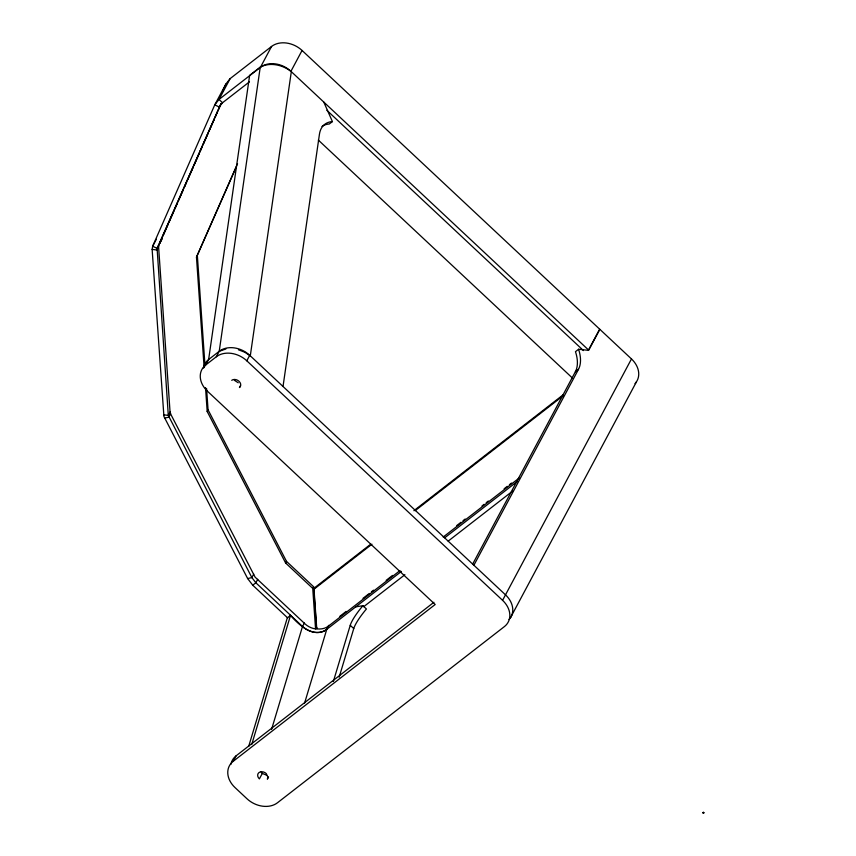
<?xml version="1.0" encoding="UTF-8"?>
<svg xmlns="http://www.w3.org/2000/svg" width="856" height="856" viewBox="0 0 856 856"><rect width="100%" height="100%" fill="white"/><g stroke="black" fill="none" stroke-linecap="round" stroke-linejoin="round"><path stroke-width="1.28" d="M287.744 617.989L252.745 585.204L247.651 578.57L163.924 416.465L152.133 249.385L152.657 246.239L214.76 104.86L225.898 84.016L230.157 78.602L271.566 46.449A22.631 17.537 28.1 0 1 302.061 50.461L599.66 329.153L588.532 349.997L290.933 71.305A22.631 17.537 28.1 0 0 260.438 67.303L219.018 99.446L214.76 104.86L219.2 106.979L222.539 102.741L249.449 81.844M472.651 564.125L575.35 371.793A34.443 20.565 52.2 0 0 575.467 351.688L578.581 349.259L588.618 350.361L599.853 329.325L631.471 358.942L502.579 600.323A22.631 17.537 28.1 0 1 504.398 626.592L277.472 802.768A22.631 17.537 28.1 0 1 246.977 798.755L235.026 787.573A22.631 17.537 28.1 0 1 233.207 761.305L435.19 604.497L207.516 391.278A22.631 17.537 28.1 0 1 205.697 365.009L216.29 356.781L219.222 351.302L260.245 67.121C270.175 61.878 282.865 64.885 291.318 71.658L250.294 355.839L244.752 352.212L238.471 349.783M283.026 386.495L319.438 134.253A34.443 20.565 52.2 0 1 332.417 121.584L323.761 102.046M248.668 746.443L287.306 617.861L290.526 615.357C298.616 624.709 313.66 638.929 326.746 629.374L304.554 703.204M251.718 744.517L290.526 615.357M271.598 729.323L302.478 626.549L304.394 623.029M333.337 681.547L350.243 625.287A34.443 7.126 -46.9 0 1 362.901 605.706L366.411 608.99A34.443 7.126 -46.9 0 0 353.753 628.572L339.158 677.16M222.688 91.325L225.898 84.016M220.998 103.608L158.521 245.822L170.119 412.999L255.099 577.137L305.025 623.885A15.248 11.824 28.1 0 0 315.554 628.903L316.431 627.255L313.617 586.767L286.503 561.375L208.061 409.853L206.585 388.56M159.933 242.965L162.062 238.096M163.132 235.668L167.936 224.732M169.006 222.303L173.811 211.357M174.881 208.928L177.556 202.851M178.615 200.422L183.43 189.476M184.489 187.047L186.629 182.189M187.699 179.76L193.039 167.605M194.109 165.176L198.913 154.23M199.983 151.801L202.112 146.943M203.182 144.504L207.987 133.568M209.057 131.139L214.396 118.984M215.466 116.555L217.595 111.687M218.665 109.258L220.27 105.609M204.135 367.599L196.473 257.175L237.529 163.71M196.473 257.175L236.277 166.92M703.247 812.355L703.429 813.168L703.514 812.462M510.497 617.711L636.457 381.808M230.157 78.602L219.018 99.446L222.539 102.741M221.062 103.501L157.097 248.347L168.3 415.406L251.867 577.586L255.858 582.786L302.532 626.496A17.709 13.728 28.1 0 0 326.404 629.631L401.389 571.423M156.37 239.284L152.657 246.239L157.097 248.347L158.949 244.88M159.569 243.714L162.041 239.081M158.681 246.528L156.819 249.995L152.133 249.385M260.438 67.303L271.566 46.449M290.933 71.305L302.061 50.461M170.162 411.929L168.3 415.406L163.614 414.786M170.665 413.683L168.814 417.161L164.587 418.135M205.697 365.009L208.629 359.531L249.642 75.349L260.245 67.121M315.554 628.903L312.74 588.404L285.626 563.013L207.184 411.501L208.061 409.853M216.29 356.781A22.631 17.537 28.1 0 1 246.796 360.793L249.727 355.304L505.511 594.845A22.631 17.537 28.1 0 1 509.063 619.53M240.429 385.724L239.455 387.554A5.414 4.194 28.1 0 0 239.017 381.273A5.414 4.194 28.1 0 0 231.719 380.31M253.729 574.119L251.867 577.586L247.651 578.57M257.709 579.309L255.858 582.786L252.745 585.204M285.626 563.013L286.503 561.375M312.74 588.404L313.617 586.767M400.03 570.556L328.404 626.153A17.709 13.728 28.1 0 1 316.763 628.85L314.013 589.185L314.89 587.537L370.702 544.213M233.207 761.305L236.128 755.816L433.917 602.282M316.763 628.85L317.202 628.026M326.404 629.631L328.265 626.164M328.404 626.153L328.843 625.329M260.984 771.566A5.414 4.194 28.1 0 0 262.321 773.407L259.389 778.885A5.414 4.194 28.1 0 1 258.951 772.604A5.414 4.194 28.1 0 1 266.248 773.567L267.981 777.398L267.35 779.163L268.559 776.927M473.892 565.228L578.463 369.375A34.443 20.565 52.2 0 0 578.581 349.259M703.15 812.868L703.589 812.708M703.793 812.911L703.343 812.301M332.417 121.584L329.293 124.002A34.443 20.565 52.2 0 0 321.995 126.463M225.877 348.981L219.222 351.302L208.629 359.531A22.631 17.537 28.1 0 0 203.418 368.037M575.35 371.793L578.463 369.375M413.887 510.69L563.43 394.595M314.013 589.185L371.932 544.223M415.107 510.7L563.601 395.429M339.811 616.331L346.134 611.43M362.987 598.344L369.31 593.443M371.418 591.806L373.516 590.169M386.163 580.357L392.476 575.446M456.73 525.573L460.945 522.299M463.053 520.662L465.161 519.025M482.014 505.95L484.122 504.312M486.219 502.675L488.327 501.038M504.13 488.776L507.287 486.326M509.395 484.689L511.503 483.052M443.215 537.033L519.046 478.151M444.692 537.814L517.559 481.243M363.714 606.69L404.899 574.718M448.202 541.099L512.626 491.087M325.034 630.54L326.746 629.374M355.786 606.829L362.901 605.706M703.279 813.114L703.718 812.836M703.161 812.847L703.739 812.815M266.633 775.226L262.321 773.407M238.246 382.782L234.319 380.235M326.842 110.274L583.46 350.585M318.336 140.084L572.471 378.074M246.796 360.793L502.579 600.323M350.243 625.287L353.753 628.572M197.351 255.527L205.012 365.951M205.526 387.554L207.184 411.501M631.471 358.942A22.631 17.537 28.1 0 1 635.024 383.627M230.927 764.322A22.631 17.537 28.1 0 1 236.128 755.816M219.222 351.302A22.631 17.537 28.1 0 1 249.727 355.304"/></g></svg>
